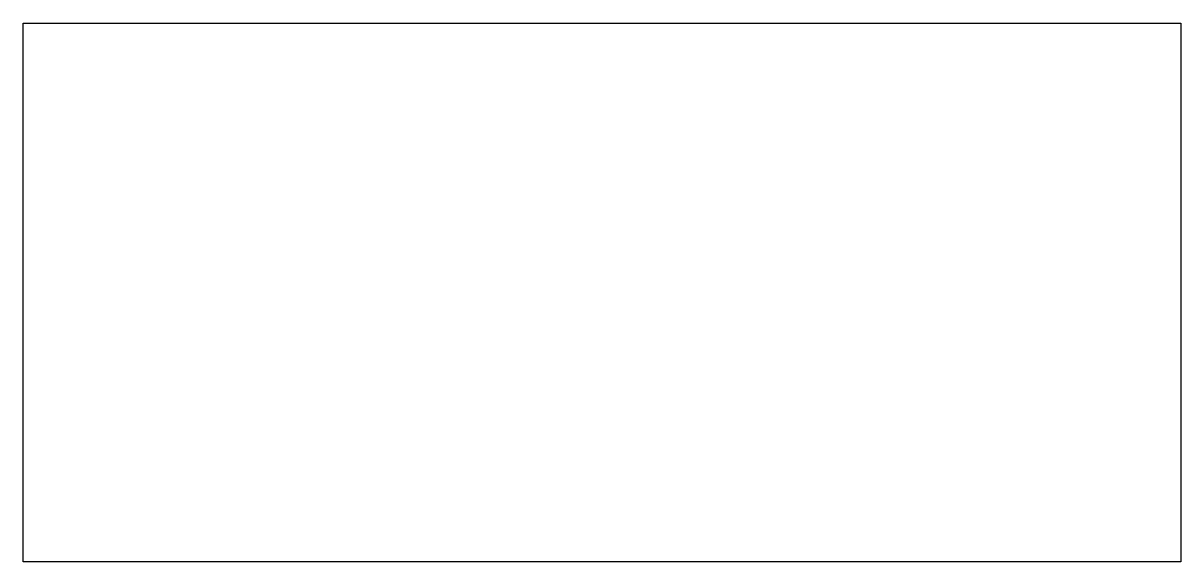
# Model space of a CAD drawing. Header units: inches. Extents: x 155 to 221.6, y 436 to 467.
import ezdxf

# ---------------------------------------------------------------- set-up
doc = ezdxf.new("R2010")
doc.units = ezdxf.units.IN
doc.header["$MEASUREMENT"] = 0
doc.layers.add('Layer 1', color=7, linetype='Continuous')
picture_1 = doc.add_image_def('image1.png', size_in_pixel=(303, 141))

msp = doc.modelspace()

# ---------------------------------------------------------------- pictures from other files: only their frames are drawn
at = {"layer": 'Layer 1'}
image = msp.add_image(picture_1, insert=(155, 436), size_in_units=(66.617, 31), dxfattribs=at)

doc.saveas('drawing.dxf')
